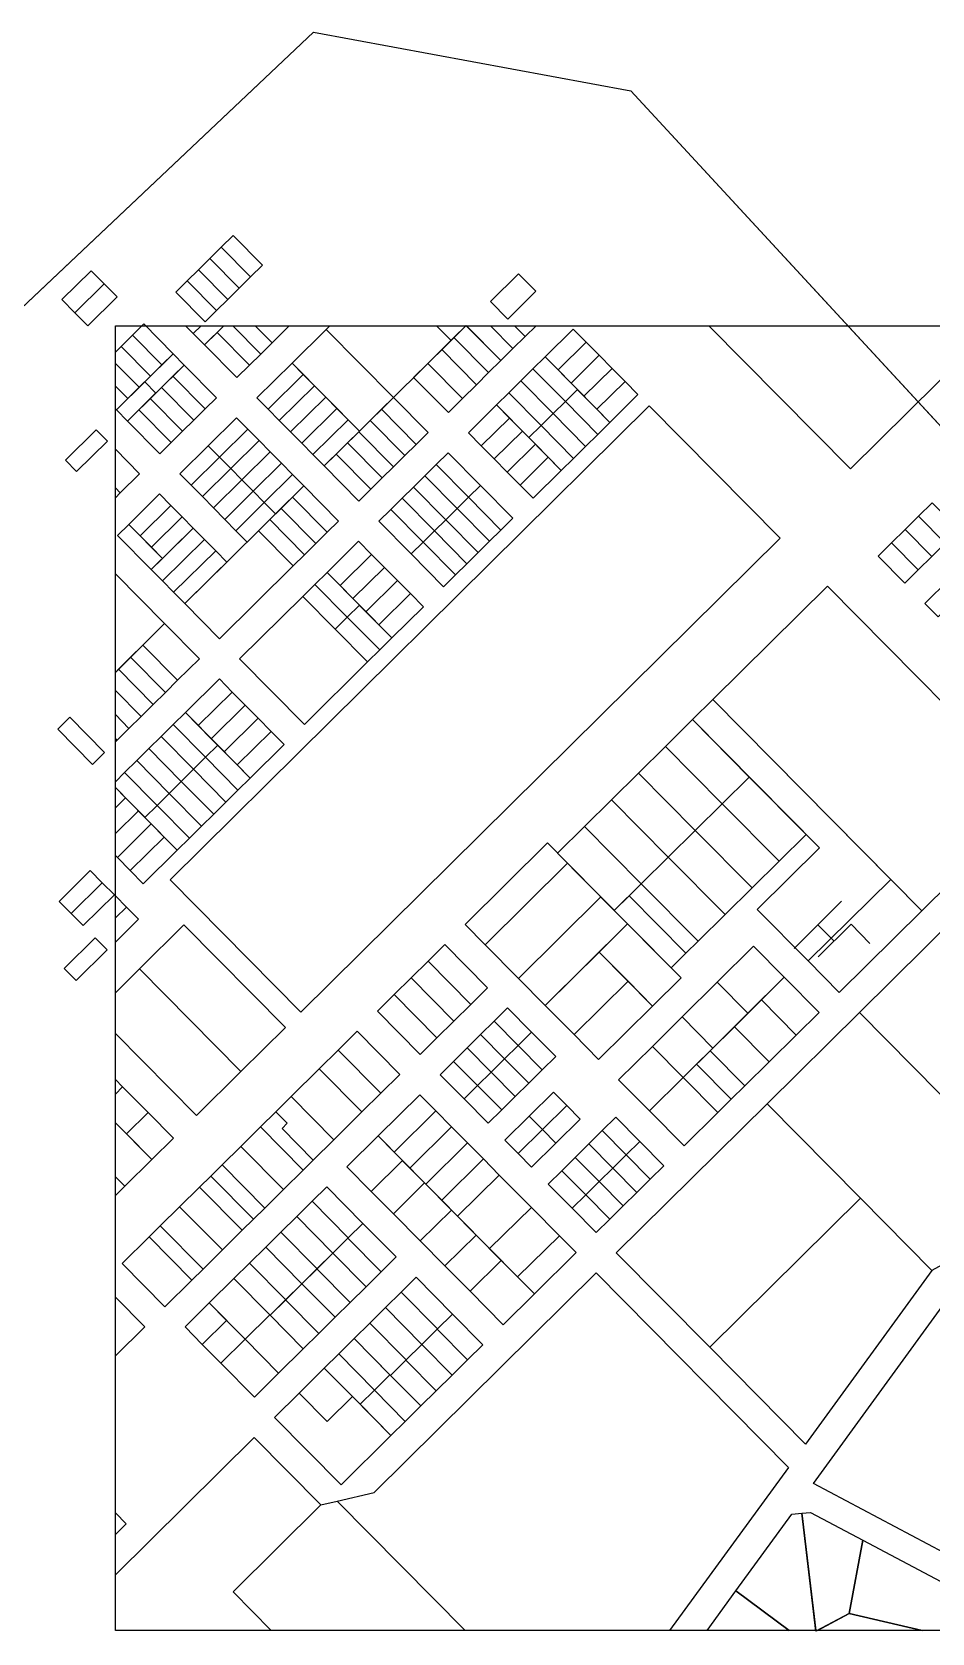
# Model space of a CAD drawing. Header units: metres. Extents: x 5594974 to 5596329, y 6967237 to 6968572.
# Drawn here: x 5595458 to 5595932, y 6967728 to 6968572 of the extents above; entities that cross this region are included whole.
import ezdxf

# ---------------------------------------------------------------- set-up
doc = ezdxf.new("R2010")
doc.units = ezdxf.units.M
doc.header["$XCLIPFRAME"] = 0
doc.layers.add('ZZ_Accesos', color=1, linetype='Continuous')
doc.layers.add('zz_catastro_fontana', color=7, linetype='Continuous')
picture_1 = doc.add_image_def('image1.ecw', size_in_pixel=(30232, 29836))

msp = doc.modelspace()

# ---------------------------------------------------------------- linework, layer by layer
at = {"layer": 'ZZ_Accesos', "flags": 128}
msp.add_lwpolyline([(5595773.1, 6968540.8), (5596243.07, 6968031.89), (5596271.71, 6967904.51), (5595504.08, 6967236.79), (5594973.95, 6967974.43), (5595605.89, 6968571.78)], close=True, dxfattribs=at)
at = {"layer": 'ZZ_Accesos'}
msp.add_lwpolyline([(5595501.56, 6968417.01), (5596284.31, 6968417.01), (5596284.31, 6967729.72), (5595501.56, 6967729.72)], close=True, dxfattribs=at)
at = {"layer": 'ZZ_Accesos', "flags": 128}
for points, elevation in [([(5595884.12, 6968113.85), (5595859.19, 6968088.88)], 50.45), ([(5595871.65, 6968101.36), (5595880.12, 6968092.84)], 50.45), ([(5595871.78, 6968084.57), (5595889.09, 6968101.76)], 50.67), ([(5595899.01, 6968091.66), (5595889.09, 6968101.76)], 50.45)]:
    msp.add_lwpolyline(points, dxfattribs=dict(at, elevation=elevation))
at = {"layer": 'zz_catastro_fontana'}
for points in [[(5595557.35, 6968458.37), (5595563.65, 6968464.6), (5595579.12, 6968448.96), (5595572.82, 6968442.73), (5595557.35, 6968458.37)], [(5595551.38, 6968452.46), (5595557.35, 6968458.37), (5595572.82, 6968442.73), (5595566.84, 6968436.82), (5595551.38, 6968452.46)], [(5595539.43, 6968440.65), (5595545.4, 6968446.56), (5595560.87, 6968430.91), (5595554.9, 6968425.01), (5595539.43, 6968440.65)], [(5595545.4, 6968446.56), (5595551.38, 6968452.46), (5595566.84, 6968436.82), (5595560.87, 6968430.91), (5595545.4, 6968446.56)], [(5595473.44, 6968430.8), (5595488.79, 6968445.98), (5595495.61, 6968439.08), (5595480.26, 6968423.9), (5595473.44, 6968430.8)], [(5595480.26, 6968423.9), (5595495.61, 6968439.08), (5595502.43, 6968432.19), (5595487.08, 6968417.01), (5595480.26, 6968423.9)], [(5595533.46, 6968434.74), (5595539.43, 6968440.65), (5595554.9, 6968425.01), (5595548.93, 6968419.1), (5595533.46, 6968434.74)], [(5595708.25, 6968420.55), (5595699.11, 6968429.79), (5595713.93, 6968444.44), (5595723.07, 6968435.2), (5595708.25, 6968420.55)], [(5595510.52, 6968412.06), (5595516.49, 6968417.97), (5595531.96, 6968402.32), (5595525.99, 6968396.42), (5595510.52, 6968412.06)], [(5595548.53, 6968406.9), (5595555.16, 6968413.45), (5595572.18, 6968396.24), (5595565.55, 6968389.69), (5595548.53, 6968406.9)], [(5595594.67, 6968397.39), (5595612.57, 6968415.1), (5595648.01, 6968379.26), (5595630.11, 6968361.56), (5595594.67, 6968397.39)], [(5595679.91, 6968410.8), (5595686.31, 6968417.13), (5595704.59, 6968398.65), (5595698.19, 6968392.32), (5595679.91, 6968410.8)], [(5595727.94, 6968400.64), (5595742.75, 6968415.29), (5595749.58, 6968408.39), (5595734.76, 6968393.74), (5595727.94, 6968400.64)], [(5595504.55, 6968406.15), (5595510.52, 6968412.06), (5595525.99, 6968396.42), (5595520.02, 6968390.51), (5595504.55, 6968406.15)], [(5595666.1, 6968397.15), (5595673.51, 6968404.48), (5595691.79, 6968385.99), (5595684.38, 6968378.66), (5595666.1, 6968397.15)], [(5595673.51, 6968404.48), (5595679.91, 6968410.8), (5595698.19, 6968392.32), (5595691.79, 6968385.99), (5595673.51, 6968404.48)], [(5595734.76, 6968393.74), (5595749.58, 6968408.39), (5595756.4, 6968401.5), (5595741.58, 6968386.84), (5595734.76, 6968393.74)], [(5595517.03, 6968387.56), (5595531.96, 6968402.32), (5595537.87, 6968396.35), (5595522.94, 6968381.58), (5595517.03, 6968387.56)], [(5595531.9, 6968390.44), (5595537.87, 6968396.35), (5595554.88, 6968379.14), (5595548.91, 6968373.24), (5595531.9, 6968390.44)], [(5595576.1, 6968379.02), (5595594.67, 6968397.39), (5595600.58, 6968391.42), (5595582, 6968373.05), (5595576.1, 6968379.02)], [(5595658.69, 6968389.82), (5595666.1, 6968397.15), (5595684.38, 6968378.66), (5595676.97, 6968371.34), (5595658.69, 6968389.82)], [(5595721.54, 6968394.31), (5595727.94, 6968400.64), (5595744.99, 6968383.39), (5595738.59, 6968377.07), (5595721.54, 6968394.31)], [(5595741.58, 6968386.84), (5595756.4, 6968401.5), (5595763.22, 6968394.6), (5595748.4, 6968379.95), (5595741.58, 6968386.84)], [(5595502.1, 6968372.79), (5595517.03, 6968387.56), (5595522.94, 6968381.58), (5595508, 6968366.82), (5595502.1, 6968372.79)], [(5595525.92, 6968384.54), (5595531.9, 6968390.44), (5595548.91, 6968373.24), (5595542.94, 6968367.33), (5595525.92, 6968384.54)], [(5595582, 6968373.05), (5595600.58, 6968391.42), (5595606.48, 6968385.45), (5595587.91, 6968367.08), (5595582, 6968373.05)], [(5595708.74, 6968381.65), (5595715.14, 6968387.98), (5595732.19, 6968370.74), (5595725.79, 6968364.41), (5595708.74, 6968381.65)], [(5595715.14, 6968387.98), (5595721.54, 6968394.31), (5595738.59, 6968377.07), (5595732.19, 6968370.74), (5595715.14, 6968387.98)], [(5595748.4, 6968379.95), (5595763.22, 6968394.6), (5595770.04, 6968387.7), (5595755.22, 6968373.05), (5595748.4, 6968379.95)], [(5595755.22, 6968373.05), (5595770.04, 6968387.7), (5595776.86, 6968380.81), (5595762.04, 6968366.15), (5595755.22, 6968373.05)], [(5595519.95, 6968378.63), (5595525.92, 6968384.54), (5595542.94, 6968367.33), (5595536.97, 6968361.42), (5595519.95, 6968378.63)], [(5595587.91, 6968367.08), (5595606.48, 6968385.45), (5595612.39, 6968379.47), (5595593.82, 6968361.11), (5595587.91, 6968367.08)], [(5595593.82, 6968361.11), (5595612.39, 6968379.47), (5595618.3, 6968373.5), (5595599.72, 6968355.13), (5595593.82, 6968361.11)], [(5595641.71, 6968373.03), (5595648.01, 6968379.26), (5595666.29, 6968360.77), (5595659.99, 6968354.54), (5595641.71, 6968373.03)], [(5595702.34, 6968375.32), (5595708.74, 6968381.65), (5595725.79, 6968364.41), (5595719.39, 6968358.08), (5595702.34, 6968375.32)], [(5595738.59, 6968377.07), (5595744.99, 6968383.39), (5595762.04, 6968366.15), (5595755.64, 6968359.82), (5595738.59, 6968377.07)], [(5595508, 6968366.82), (5595513.98, 6968372.72), (5595530.99, 6968355.52), (5595525.02, 6968349.61), (5595508, 6968366.82)], [(5595513.98, 6968372.72), (5595519.95, 6968378.63), (5595536.97, 6968361.42), (5595530.99, 6968355.52), (5595513.98, 6968372.72)], [(5595599.3, 6968055.43), (5595530.39, 6968125.11), (5595782.83, 6968374.76), (5595851.74, 6968305.08), (5595599.3, 6968055.43)], [(5595599.72, 6968355.13), (5595618.3, 6968373.5), (5595624.2, 6968367.53), (5595605.63, 6968349.16), (5595599.72, 6968355.13)], [(5595635.75, 6968367.13), (5595641.72, 6968373.04), (5595660, 6968354.55), (5595654.03, 6968348.64), (5595635.75, 6968367.13)], [(5595687.52, 6968360.67), (5595702.34, 6968375.32), (5595709.16, 6968368.43), (5595694.34, 6968353.77), (5595687.52, 6968360.67)], [(5595725.79, 6968364.41), (5595732.19, 6968370.74), (5595749.24, 6968353.49), (5595742.84, 6968347.17), (5595725.79, 6968364.41)], [(5595732.19, 6968370.74), (5595738.59, 6968377.07), (5595755.64, 6968359.82), (5595749.24, 6968353.49), (5595732.19, 6968370.74)], [(5595475.24, 6968346.23), (5595491.43, 6968362.24), (5595497.34, 6968356.27), (5595481.15, 6968340.26), (5595475.24, 6968346.23)], [(5595550.5, 6968353.71), (5595565.43, 6968368.48), (5595571.34, 6968362.5), (5595556.41, 6968347.74), (5595550.5, 6968353.71)], [(5595556.41, 6968347.74), (5595571.34, 6968362.5), (5595577.24, 6968356.53), (5595562.31, 6968341.77), (5595556.41, 6968347.74)], [(5595605.63, 6968349.16), (5595624.2, 6968367.53), (5595630.11, 6968361.56), (5595611.54, 6968343.19), (5595605.63, 6968349.16)], [(5595629.77, 6968361.22), (5595635.75, 6968367.13), (5595654.03, 6968348.64), (5595648.06, 6968342.74), (5595629.77, 6968361.22)], [(5595694.34, 6968353.77), (5595709.16, 6968368.43), (5595715.98, 6968361.53), (5595701.16, 6968346.88), (5595694.34, 6968353.77)], [(5595719.39, 6968358.08), (5595725.79, 6968364.41), (5595742.84, 6968347.17), (5595736.44, 6968340.84), (5595719.39, 6968358.08)], [(5595535.57, 6968338.94), (5595550.5, 6968353.71), (5595556.41, 6968347.74), (5595541.47, 6968332.97), (5595535.57, 6968338.94)], [(5595562.31, 6968341.77), (5595577.24, 6968356.53), (5595583.15, 6968350.56), (5595568.22, 6968335.79), (5595562.31, 6968341.77)], [(5595617.84, 6968349.42), (5595623.81, 6968355.33), (5595642.09, 6968336.84), (5595636.12, 6968330.93), (5595617.84, 6968349.42)], [(5595623.81, 6968355.33), (5595629.78, 6968361.23), (5595648.06, 6968342.74), (5595642.09, 6968336.84), (5595623.81, 6968355.33)], [(5595701.16, 6968346.88), (5595715.98, 6968361.53), (5595722.8, 6968354.63), (5595707.98, 6968339.98), (5595701.16, 6968346.88)], [(5595707.98, 6968339.98), (5595722.8, 6968354.63), (5595729.62, 6968347.74), (5595714.8, 6968333.08), (5595707.98, 6968339.98)], [(5595541.47, 6968332.97), (5595556.41, 6968347.74), (5595562.31, 6968341.77), (5595547.38, 6968327), (5595541.47, 6968332.97)], [(5595568.22, 6968335.79), (5595583.15, 6968350.56), (5595589.06, 6968344.59), (5595574.13, 6968329.82), (5595568.22, 6968335.79)], [(5595611.54, 6968343.19), (5595617.84, 6968349.42), (5595636.12, 6968330.93), (5595629.82, 6968324.7), (5595611.54, 6968343.19)], [(5595670.56, 6968343.89), (5595676.86, 6968350.12), (5595693.91, 6968332.88), (5595687.61, 6968326.65), (5595670.56, 6968343.89)], [(5595714.8, 6968333.08), (5595729.62, 6968347.74), (5595736.44, 6968340.84), (5595721.62, 6968326.18), (5595714.8, 6968333.08)], [(5595547.38, 6968327), (5595562.31, 6968341.77), (5595568.22, 6968335.79), (5595553.29, 6968321.03), (5595547.38, 6968327)], [(5595574.13, 6968329.82), (5595589.06, 6968344.59), (5595594.96, 6968338.61), (5595580.03, 6968323.85), (5595574.13, 6968329.82)], [(5595580.03, 6968323.85), (5595594.96, 6968338.61), (5595600.87, 6968332.64), (5595585.94, 6968317.87), (5595580.03, 6968323.85)], [(5595658.61, 6968332.08), (5595664.58, 6968337.99), (5595681.64, 6968320.74), (5595675.66, 6968314.84), (5595658.61, 6968332.08)], [(5595664.58, 6968337.99), (5595670.56, 6968343.89), (5595687.61, 6968326.65), (5595681.64, 6968320.74), (5595664.58, 6968337.99)], [(5595508.71, 6968312.39), (5595524.9, 6968328.4), (5595530.81, 6968322.42), (5595514.62, 6968306.41), (5595508.71, 6968312.39)], [(5595553.29, 6968321.03), (5595568.22, 6968335.79), (5595574.13, 6968329.82), (5595559.19, 6968315.05), (5595553.29, 6968321.03)], [(5595559.19, 6968315.05), (5595574.13, 6968329.82), (5595580.03, 6968323.85), (5595565.1, 6968309.08), (5595559.19, 6968315.05)], [(5595594.9, 6968326.73), (5595600.87, 6968332.64), (5595619.15, 6968314.15), (5595613.18, 6968308.25), (5595594.9, 6968326.73)], [(5595652.64, 6968326.17), (5595658.61, 6968332.08), (5595675.66, 6968314.84), (5595669.69, 6968308.93), (5595652.64, 6968326.17)], [(5595687.61, 6968326.65), (5595693.91, 6968332.88), (5595710.96, 6968315.64), (5595704.66, 6968309.41), (5595687.61, 6968326.65)], [(5595514.62, 6968306.41), (5595530.81, 6968322.42), (5595536.72, 6968316.45), (5595520.53, 6968300.44), (5595514.62, 6968306.41)], [(5595565.1, 6968309.08), (5595580.03, 6968323.85), (5595585.94, 6968317.87), (5595571.01, 6968303.11), (5595565.1, 6968309.08)], [(5595582.95, 6968314.92), (5595588.93, 6968320.83), (5595607.21, 6968302.34), (5595601.23, 6968296.43), (5595582.95, 6968314.92)], [(5595588.93, 6968320.83), (5595594.9, 6968326.73), (5595613.18, 6968308.25), (5595607.21, 6968302.34), (5595588.93, 6968320.83)], [(5595640.37, 6968314.04), (5595646.67, 6968320.27), (5595663.72, 6968303.02), (5595657.42, 6968296.79), (5595640.37, 6968314.04)], [(5595646.67, 6968320.27), (5595652.64, 6968326.17), (5595669.69, 6968308.93), (5595663.72, 6968303.02), (5595646.67, 6968320.27)], [(5595675.66, 6968314.84), (5595681.64, 6968320.74), (5595698.69, 6968303.5), (5595692.71, 6968297.59), (5595675.66, 6968314.84)], [(5595681.64, 6968320.74), (5595687.61, 6968326.65), (5595704.66, 6968309.41), (5595698.69, 6968303.5), (5595681.64, 6968320.74)], [(5595924.64, 6968316.7), (5595931.75, 6968323.73), (5595945.82, 6968309.51), (5595938.71, 6968302.47), (5595924.64, 6968316.7)], [(5595502.74, 6968306.48), (5595508.71, 6968312.39), (5595526.43, 6968294.47), (5595520.46, 6968288.56), (5595502.74, 6968306.48)], [(5595520.53, 6968300.44), (5595536.72, 6968316.45), (5595542.62, 6968310.48), (5595526.43, 6968294.47), (5595520.53, 6968300.44)], [(5595576.98, 6968309.02), (5595582.95, 6968314.92), (5595601.23, 6968296.43), (5595595.26, 6968290.53), (5595576.98, 6968309.02)], [(5595669.69, 6968308.93), (5595675.66, 6968314.84), (5595692.71, 6968297.59), (5595686.74, 6968291.69), (5595669.69, 6968308.93)], [(5595917.53, 6968309.66), (5595924.64, 6968316.7), (5595938.71, 6968302.47), (5595931.59, 6968295.44), (5595917.53, 6968309.66)], [(5595520.46, 6968288.56), (5595542.62, 6968310.48), (5595548.53, 6968304.51), (5595526.37, 6968282.59), (5595520.46, 6968288.56)], [(5595526.37, 6968282.59), (5595548.53, 6968304.51), (5595554.44, 6968298.53), (5595532.27, 6968276.62), (5595526.37, 6968282.59)], [(5595576.98, 6968309.02), (5595595.26, 6968290.53), (5595556.46, 6968252.16), (5595538.18, 6968270.64), (5595576.98, 6968309.02)], [(5595636.52, 6968296.59), (5595619.92, 6968280.17), (5595613.1, 6968287.07), (5595629.7, 6968303.49), (5595636.52, 6968296.59)], [(5595657.42, 6968296.79), (5595663.72, 6968303.02), (5595680.77, 6968285.78), (5595674.47, 6968279.55), (5595657.42, 6968296.79)], [(5595663.72, 6968303.02), (5595669.69, 6968308.93), (5595686.74, 6968291.69), (5595680.77, 6968285.78), (5595663.72, 6968303.02)], [(5595910.42, 6968302.63), (5595917.53, 6968309.66), (5595931.59, 6968295.44), (5595924.48, 6968288.41), (5595910.42, 6968302.63)], [(5595532.27, 6968276.62), (5595554.44, 6968298.53), (5595560.34, 6968292.56), (5595538.18, 6968270.64), (5595532.27, 6968276.62)], [(5595643.34, 6968289.69), (5595626.74, 6968273.28), (5595619.92, 6968280.17), (5595636.52, 6968296.59), (5595643.34, 6968289.69)], [(5595903.31, 6968295.6), (5595910.42, 6968302.63), (5595924.48, 6968288.41), (5595917.37, 6968281.38), (5595903.31, 6968295.6)], [(5595630.15, 6968269.83), (5595623.75, 6968263.5), (5595606.7, 6968280.74), (5595613.1, 6968287.07), (5595630.15, 6968269.83)], [(5595650.16, 6968282.8), (5595633.56, 6968266.38), (5595626.74, 6968273.28), (5595643.34, 6968289.69), (5595650.16, 6968282.8)], [(5595623.75, 6968263.5), (5595617.35, 6968257.17), (5595600.3, 6968274.41), (5595606.7, 6968280.74), (5595623.75, 6968263.5)], [(5595656.98, 6968275.9), (5595640.38, 6968259.48), (5595633.56, 6968266.38), (5595650.16, 6968282.8), (5595656.98, 6968275.9)], [(5595876.71, 6968279.84), (5595986.75, 6968168.56), (5595926.31, 6968108.79), (5595816.27, 6968220.07), (5595876.71, 6968279.84)], [(5595927.92, 6968270.71), (5595940.72, 6968283.37), (5595947.75, 6968276.26), (5595934.95, 6968263.6), (5595927.92, 6968270.71)], [(5595600.3, 6968274.41), (5595634.4, 6968239.93), (5595601.11, 6968207.01), (5595567.01, 6968241.49), (5595600.3, 6968274.41)], [(5595647.2, 6968252.58), (5595640.8, 6968246.26), (5595623.75, 6968263.5), (5595630.15, 6968269.83), (5595647.2, 6968252.58)], [(5595663.8, 6968269), (5595647.2, 6968252.58), (5595640.38, 6968259.48), (5595656.98, 6968275.9), (5595663.8, 6968269)], [(5595640.8, 6968246.26), (5595634.4, 6968239.93), (5595617.35, 6968257.17), (5595623.75, 6968263.5), (5595640.8, 6968246.26)], [(5595534.3, 6968230.24), (5595516.02, 6968248.73), (5595527.51, 6968260.1), (5595545.8, 6968241.61), (5595534.3, 6968230.24)], [(5595509.62, 6968242.4), (5595516.02, 6968248.73), (5595534.3, 6968230.24), (5595527.9, 6968223.91), (5595509.62, 6968242.4)], [(5595503.22, 6968236.07), (5595509.62, 6968242.4), (5595527.9, 6968223.91), (5595521.5, 6968217.58), (5595503.22, 6968236.07)], [(5595538.45, 6968213.25), (5595556.34, 6968230.94), (5595563.16, 6968224.05), (5595545.27, 6968206.36), (5595538.45, 6968213.25)], [(5595545.27, 6968206.36), (5595563.16, 6968224.05), (5595569.98, 6968217.15), (5595552.09, 6968199.46), (5595545.27, 6968206.36)], [(5595866.54, 6968082.38), (5595839.65, 6968109.58), (5595872.4, 6968141.97), (5595805.6, 6968209.52), (5595816.27, 6968220.07), (5595909.96, 6968125.32), (5595866.54, 6968082.38)], [(5595471.22, 6968204.43), (5595477.62, 6968210.76), (5595495.9, 6968192.27), (5595489.5, 6968185.94), (5595471.22, 6968204.43)], [(5595532.05, 6968206.92), (5595538.45, 6968213.25), (5595555.5, 6968196), (5595549.1, 6968189.67), (5595532.05, 6968206.92)], [(5595552.09, 6968199.46), (5595569.98, 6968217.15), (5595576.8, 6968210.25), (5595558.91, 6968192.56), (5595552.09, 6968199.46)], [(5595558.91, 6968192.56), (5595576.8, 6968210.25), (5595583.63, 6968203.36), (5595565.74, 6968185.66), (5595558.91, 6968192.56)], [(5595525.65, 6968200.59), (5595532.05, 6968206.92), (5595549.1, 6968189.67), (5595542.7, 6968183.35), (5595525.65, 6968200.59)], [(5595565.74, 6968185.66), (5595583.63, 6968203.36), (5595590.45, 6968196.46), (5595572.56, 6968178.77), (5595565.74, 6968185.66)], [(5595805.6, 6968209.52), (5595835.49, 6968179.3), (5595821.27, 6968165.24), (5595791.38, 6968195.46), (5595805.6, 6968209.52)], [(5595512.85, 6968187.93), (5595519.25, 6968194.26), (5595536.3, 6968177.02), (5595529.9, 6968170.69), (5595512.85, 6968187.93)], [(5595519.25, 6968194.26), (5595525.65, 6968200.59), (5595542.7, 6968183.35), (5595536.3, 6968177.02), (5595519.25, 6968194.26)], [(5595549.1, 6968189.67), (5595555.5, 6968196), (5595572.55, 6968178.76), (5595566.15, 6968172.43), (5595549.1, 6968189.67)], [(5595791.38, 6968195.46), (5595821.27, 6968165.24), (5595807.05, 6968151.18), (5595777.16, 6968181.4), (5595791.38, 6968195.46)], [(5595506.45, 6968181.6), (5595512.85, 6968187.93), (5595529.9, 6968170.69), (5595523.5, 6968164.36), (5595506.45, 6968181.6)], [(5595542.7, 6968183.35), (5595549.1, 6968189.67), (5595566.15, 6968172.43), (5595559.75, 6968166.1), (5595542.7, 6968183.35)], [(5595529.9, 6968170.69), (5595536.3, 6968177.02), (5595553.35, 6968159.78), (5595546.95, 6968153.45), (5595529.9, 6968170.69)], [(5595536.3, 6968177.02), (5595542.7, 6968183.35), (5595559.75, 6968166.1), (5595553.35, 6968159.78), (5595536.3, 6968177.02)], [(5595777.16, 6968181.4), (5595807.05, 6968151.18), (5595792.82, 6968137.11), (5595762.94, 6968167.33), (5595777.16, 6968181.4)], [(5595835.49, 6968179.3), (5595865.37, 6968149.08), (5595851.15, 6968135.02), (5595821.27, 6968165.24), (5595835.49, 6968179.3)], [(5595523.5, 6968164.36), (5595529.9, 6968170.69), (5595546.95, 6968153.45), (5595540.55, 6968147.12), (5595523.5, 6968164.36)], [(5595517.1, 6968158.03), (5595523.5, 6968164.36), (5595540.55, 6968147.12), (5595534.15, 6968140.79), (5595517.1, 6968158.03)], [(5595762.94, 6968167.33), (5595792.82, 6968137.11), (5595778.6, 6968123.05), (5595748.72, 6968153.27), (5595762.94, 6968167.33)], [(5595821.27, 6968165.24), (5595851.15, 6968135.02), (5595836.93, 6968120.96), (5595807.05, 6968151.18), (5595821.27, 6968165.24)], [(5595502.62, 6968136.89), (5595520.51, 6968154.58), (5595527.33, 6968147.69), (5595509.44, 6968130), (5595502.62, 6968136.89)], [(5595748.72, 6968153.27), (5595778.6, 6968123.05), (5595764.38, 6968108.99), (5595734.5, 6968139.21), (5595748.72, 6968153.27)], [(5595807.05, 6968151.18), (5595836.93, 6968120.96), (5595822.71, 6968106.9), (5595792.82, 6968137.11), (5595807.05, 6968151.18)], [(5596053.55, 6968101.01), (5595949.69, 6967998.3), (5595893.49, 6968055.24), (5595997.3, 6968157.9), (5596053.55, 6968101.01)], [(5595509.44, 6968130), (5595527.33, 6968147.69), (5595534.15, 6968140.79), (5595516.26, 6968123.1), (5595509.44, 6968130)], [(5595729.23, 6968144.54), (5595739.77, 6968133.87), (5595696.35, 6968090.93), (5595685.8, 6968101.6), (5595729.23, 6968144.54)], [(5595792.82, 6968137.11), (5595822.71, 6968106.9), (5595808.49, 6968092.83), (5595778.6, 6968123.05), (5595792.82, 6968137.11)], [(5595472.02, 6968113.8), (5595488.37, 6968129.97), (5595494.7, 6968123.57), (5595478.35, 6968107.4), (5595472.02, 6968113.8)], [(5595739.77, 6968133.87), (5595757.35, 6968116.1), (5595713.93, 6968073.16), (5595696.35, 6968090.93), (5595739.77, 6968133.87)], [(5595478.35, 6968107.4), (5595494.7, 6968123.57), (5595501.03, 6968117.17), (5595484.67, 6968101), (5595478.35, 6968107.4)], [(5595778.6, 6968123.05), (5595808.49, 6968092.83), (5595802.02, 6968086.43), (5595772.13, 6968116.65), (5595778.6, 6968123.05)], [(5595909.96, 6968125.32), (5595926.31, 6968108.79), (5595882.89, 6968065.85), (5595866.54, 6968082.38), (5595909.96, 6968125.32)], [(5595727.99, 6968058.94), (5595713.93, 6968073.16), (5595757.35, 6968116.1), (5595771.41, 6968101.88), (5595727.99, 6968058.94)], [(5595772.13, 6968116.65), (5595802.02, 6968086.43), (5595794.27, 6968078.77), (5595764.38, 6968108.99), (5595772.13, 6968116.65)], [(5595591.15, 6968047.37), (5595567.69, 6968024.17), (5595514.25, 6968078.21), (5595537.71, 6968101.41), (5595591.15, 6968047.37)], [(5595784.56, 6968058.62), (5595756.43, 6968087.06), (5595771.41, 6968101.88), (5595799.54, 6968073.44), (5595784.56, 6968058.62)], [(5595474.65, 6968078.43), (5595491, 6968094.6), (5595497.33, 6968088.2), (5595480.98, 6968072.03), (5595474.65, 6968078.43)], [(5595675.14, 6968091.05), (5595697.64, 6968068.3), (5595688.75, 6968059.51), (5595666.25, 6968082.26), (5595675.14, 6968091.05)], [(5595756.43, 6968087.06), (5595771.62, 6968071.7), (5595743.18, 6968043.58), (5595727.99, 6968058.94), (5595756.43, 6968087.06)], [(5595837.77, 6968090.14), (5595853.94, 6968073.79), (5595834.74, 6968054.81), (5595818.57, 6968071.16), (5595837.77, 6968090.14)], [(5595666.25, 6968082.26), (5595688.75, 6968059.51), (5595679.86, 6968050.72), (5595657.36, 6968073.47), (5595666.25, 6968082.26)], [(5595657.36, 6968073.47), (5595679.86, 6968050.72), (5595670.97, 6968041.93), (5595648.47, 6968064.68), (5595657.36, 6968073.47)], [(5595771.62, 6968071.7), (5595784.56, 6968058.62), (5595756.12, 6968030.49), (5595743.18, 6968043.58), (5595771.62, 6968071.7)], [(5595818.57, 6968071.16), (5595834.74, 6968054.81), (5595816.26, 6968036.52), (5595800.08, 6968052.88), (5595818.57, 6968071.16)], [(5595860.14, 6968043.35), (5595841.85, 6968061.84), (5595853.94, 6968073.79), (5595872.22, 6968055.3), (5595860.14, 6968043.35)], [(5595648.47, 6968064.68), (5595670.97, 6968041.93), (5595662.09, 6968033.14), (5595639.59, 6968055.89), (5595648.47, 6968064.68)], [(5595845.92, 6968029.29), (5595827.63, 6968047.77), (5595841.85, 6968061.84), (5595860.14, 6968043.35), (5595845.92, 6968029.29)], [(5595701.07, 6968050.6), (5595713.73, 6968037.8), (5595706.62, 6968030.77), (5595693.96, 6968043.57), (5595701.07, 6968050.6)], [(5595708.19, 6968057.63), (5595720.84, 6968044.83), (5595713.73, 6968037.8), (5595701.07, 6968050.6), (5595708.19, 6968057.63)], [(5595800.08, 6968052.88), (5595816.26, 6968036.52), (5595800.61, 6968021.05), (5595784.44, 6968037.41), (5595800.08, 6968052.88)], [(5595893.49, 6968055.24), (5595949.69, 6967998.3), (5595994.05, 6967953.44), (5595931.68, 6967919.39), (5595894.1, 6967957.39), (5595844.88, 6968007.17), (5595893.49, 6968055.24)], [(5595618.94, 6968035.47), (5595628.92, 6968045.35), (5595651.42, 6968022.59), (5595641.44, 6968012.72), (5595618.94, 6968035.47)], [(5595693.96, 6968043.57), (5595706.62, 6968030.77), (5595699.51, 6968023.74), (5595686.85, 6968036.54), (5595693.96, 6968043.57)], [(5595720.84, 6968044.83), (5595733.5, 6968032.03), (5595726.39, 6968025), (5595713.73, 6968037.8), (5595720.84, 6968044.83)], [(5595833.12, 6968016.63), (5595814.83, 6968035.12), (5595827.63, 6968047.77), (5595845.92, 6968029.29), (5595833.12, 6968016.63)], [(5595608.95, 6968025.59), (5595618.94, 6968035.47), (5595641.44, 6968012.72), (5595631.45, 6968002.84), (5595608.95, 6968025.59)], [(5595686.85, 6968036.54), (5595699.51, 6968023.74), (5595692.4, 6968016.71), (5595679.74, 6968029.51), (5595686.85, 6968036.54)], [(5595713.73, 6968037.8), (5595726.39, 6968025), (5595719.28, 6968017.97), (5595706.62, 6968030.77), (5595713.73, 6968037.8)], [(5595784.44, 6968037.41), (5595800.61, 6968021.05), (5595782.84, 6968003.48), (5595766.67, 6968019.83), (5595784.44, 6968037.41)], [(5595814.83, 6968035.12), (5595833.12, 6968016.63), (5595826.01, 6968009.6), (5595807.72, 6968028.09), (5595814.83, 6968035.12)], [(5595594.11, 6968010.93), (5595608.95, 6968025.59), (5595631.45, 6968002.84), (5595616.62, 6967988.17), (5595594.11, 6968010.93)], [(5595679.74, 6968029.51), (5595692.4, 6968016.71), (5595685.29, 6968009.68), (5595672.63, 6968022.47), (5595679.74, 6968029.51)], [(5595706.62, 6968030.77), (5595719.28, 6968017.97), (5595712.17, 6968010.94), (5595699.51, 6968023.74), (5595706.62, 6968030.77)], [(5595807.72, 6968028.09), (5595826.01, 6968009.6), (5595818.9, 6968002.57), (5595800.61, 6968021.05), (5595807.72, 6968028.09)], [(5595692.4, 6968016.71), (5595705.06, 6968003.91), (5595697.95, 6967996.88), (5595685.29, 6968009.68), (5595692.4, 6968016.71)], [(5595699.51, 6968023.74), (5595712.17, 6968010.94), (5595705.06, 6968003.91), (5595692.4, 6968016.71), (5595699.51, 6968023.74)], [(5595801.12, 6967984.99), (5595782.84, 6968003.48), (5595800.61, 6968021.05), (5595818.9, 6968002.57), (5595801.12, 6967984.99)], [(5595605.81, 6967977.49), (5595589.35, 6967994.12), (5595592.13, 6967996.87), (5595586.08, 6968002.98), (5595594.11, 6968010.93), (5595616.62, 6967988.17), (5595605.81, 6967977.49)], [(5595661.97, 6968011.93), (5595670.34, 6968003.47), (5595648.36, 6967981.74), (5595640, 6967990.2), (5595661.97, 6968011.93)], [(5595732.33, 6968013.3), (5595739.37, 6968006.19), (5595726.57, 6967993.54), (5595719.54, 6968000.65), (5595732.33, 6968013.3)], [(5595507.4, 6967991.27), (5595518.77, 6968002.52), (5595532.13, 6967989.01), (5595520.76, 6967977.76), (5595507.4, 6967991.27)], [(5595600.48, 6967972.21), (5595577.97, 6967994.96), (5595586.08, 6968002.98), (5595592.13, 6967996.87), (5595589.35, 6967994.12), (5595605.81, 6967977.49), (5595600.48, 6967972.21)], [(5595670.34, 6968003.47), (5595678.7, 6967995), (5595656.73, 6967973.28), (5595648.36, 6967981.74), (5595670.34, 6968003.47)], [(5595719.54, 6968000.65), (5595726.57, 6967993.54), (5595713.77, 6967980.88), (5595706.74, 6967987.99), (5595719.54, 6968000.65)], [(5595739.37, 6968006.19), (5595746.4, 6967999.08), (5595733.6, 6967986.43), (5595726.57, 6967993.54), (5595739.37, 6968006.19)], [(5595765.14, 6968000.04), (5595777.8, 6967987.24), (5595770.69, 6967980.21), (5595758.03, 6967993.01), (5595765.14, 6968000.04)], [(5595894.1, 6967957.39), (5595814.67, 6967878.85), (5595765.45, 6967928.62), (5595844.88, 6968007.17), (5595894.1, 6967957.39)], [(5595567.59, 6967984.7), (5595577.97, 6967994.96), (5595600.48, 6967972.21), (5595590.09, 6967961.95), (5595567.59, 6967984.7)], [(5595678.7, 6967995), (5595687.07, 6967986.54), (5595665.1, 6967964.82), (5595656.73, 6967973.28), (5595678.7, 6967995)], [(5595726.57, 6967993.54), (5595733.6, 6967986.43), (5595720.8, 6967973.77), (5595713.77, 6967980.88), (5595726.57, 6967993.54)], [(5595758.03, 6967993.01), (5595770.69, 6967980.21), (5595763.58, 6967973.18), (5595750.92, 6967985.98), (5595758.03, 6967993.01)], [(5595557.75, 6967974.96), (5595567.59, 6967984.7), (5595590.09, 6967961.95), (5595580.25, 6967952.21), (5595557.75, 6967974.96)], [(5595652.79, 6967977.26), (5595636.37, 6967961.02), (5595623.57, 6967973.96), (5595640, 6967990.2), (5595652.79, 6967977.26)], [(5595687.07, 6967986.54), (5595695.44, 6967978.08), (5595673.47, 6967956.35), (5595665.1, 6967964.82), (5595687.07, 6967986.54)], [(5595750.92, 6967985.98), (5595763.58, 6967973.18), (5595756.47, 6967966.15), (5595743.81, 6967978.94), (5595750.92, 6967985.98)], [(5595777.8, 6967987.24), (5595790.45, 6967974.44), (5595783.34, 6967967.41), (5595770.69, 6967980.21), (5595777.8, 6967987.24)], [(5595551.81, 6967969.09), (5595557.75, 6967974.96), (5595580.25, 6967952.21), (5595574.31, 6967946.34), (5595551.81, 6967969.09)], [(5595664.47, 6967965.46), (5595648.04, 6967949.21), (5595636.37, 6967961.02), (5595652.79, 6967977.26), (5595664.47, 6967965.46)], [(5595695.44, 6967978.08), (5595703.81, 6967969.62), (5595681.83, 6967947.89), (5595673.47, 6967956.35), (5595695.44, 6967978.08)], [(5595743.81, 6967978.94), (5595756.47, 6967966.15), (5595749.36, 6967959.11), (5595736.7, 6967971.91), (5595743.81, 6967978.94)], [(5595770.69, 6967980.21), (5595783.34, 6967967.41), (5595776.23, 6967960.38), (5595763.58, 6967973.18), (5595770.69, 6967980.21)], [(5595545.94, 6967963.29), (5595551.81, 6967969.09), (5595574.31, 6967946.34), (5595568.44, 6967940.53), (5595545.94, 6967963.29)], [(5595703.81, 6967969.62), (5595720.68, 6967952.56), (5595698.71, 6967930.83), (5595681.83, 6967947.89), (5595703.81, 6967969.62)], [(5595736.7, 6967971.91), (5595749.36, 6967959.11), (5595742.25, 6967952.08), (5595729.59, 6967964.88), (5595736.7, 6967971.91)], [(5595756.47, 6967966.15), (5595769.12, 6967953.35), (5595762.01, 6967946.31), (5595749.36, 6967959.11), (5595756.47, 6967966.15)], [(5595763.58, 6967973.18), (5595776.23, 6967960.38), (5595769.12, 6967953.35), (5595756.47, 6967966.15), (5595763.58, 6967973.18)], [(5595535.42, 6967952.88), (5595545.94, 6967963.29), (5595568.44, 6967940.53), (5595557.92, 6967930.13), (5595535.42, 6967952.88)], [(5595605.23, 6967955.82), (5595612.91, 6967963.41), (5595631.96, 6967944.14), (5595624.28, 6967936.55), (5595605.23, 6967955.82)], [(5595678.6, 6967951.16), (5595662.18, 6967934.92), (5595648.04, 6967949.21), (5595664.47, 6967965.46), (5595678.6, 6967951.16)], [(5595749.36, 6967959.11), (5595762.01, 6967946.31), (5595754.9, 6967939.28), (5595742.25, 6967952.08), (5595749.36, 6967959.11)], [(5595931.68, 6967919.39), (5595865.04, 6967827.91), (5595814.67, 6967878.85), (5595894.1, 6967957.39), (5595931.68, 6967919.39)], [(5595525.25, 6967942.83), (5595535.42, 6967952.88), (5595557.92, 6967930.13), (5595547.75, 6967920.07), (5595525.25, 6967942.83)], [(5595605.23, 6967955.82), (5595624.28, 6967936.55), (5595616.14, 6967928.49), (5595597.09, 6967947.76), (5595605.23, 6967955.82)], [(5595675.18, 6967921.77), (5595662.18, 6967934.92), (5595678.6, 6967951.16), (5595691.61, 6967938.01), (5595675.18, 6967921.77)], [(5595720.68, 6967952.56), (5595735.45, 6967937.62), (5595713.48, 6967915.9), (5595698.71, 6967930.83), (5595720.68, 6967952.56)], [(5595519.42, 6967937.06), (5595525.25, 6967942.83), (5595547.75, 6967920.07), (5595541.92, 6967914.31), (5595519.42, 6967937.06)], [(5595597.09, 6967947.76), (5595616.14, 6967928.49), (5595607.82, 6967920.27), (5595588.77, 6967939.54), (5595597.09, 6967947.76)], [(5595631.96, 6967944.14), (5595649.47, 6967926.44), (5595641.54, 6967918.6), (5595624.03, 6967936.3), (5595631.96, 6967944.14)], [(5595505.2, 6967923), (5595519.42, 6967937.06), (5595541.92, 6967914.31), (5595527.7, 6967900.24), (5595505.2, 6967923)], [(5595588.77, 6967939.54), (5595607.82, 6967920.27), (5595599.82, 6967912.36), (5595580.77, 6967931.63), (5595588.77, 6967939.54)], [(5595624.03, 6967936.3), (5595641.54, 6967918.6), (5595633.65, 6967910.79), (5595616.14, 6967928.49), (5595624.03, 6967936.3)], [(5595704.83, 6967924.64), (5595688.4, 6967908.4), (5595675.18, 6967921.77), (5595691.61, 6967938.01), (5595704.83, 6967924.64)], [(5595735.45, 6967937.62), (5595744.24, 6967928.74), (5595722.27, 6967907.01), (5595713.48, 6967915.9), (5595735.45, 6967937.62)], [(5595580.77, 6967931.63), (5595599.82, 6967912.36), (5595591.29, 6967903.92), (5595572.24, 6967923.19), (5595580.77, 6967931.63)], [(5595616.14, 6967928.49), (5595633.65, 6967910.79), (5595625.19, 6967902.42), (5595607.68, 6967920.13), (5595616.14, 6967928.49)], [(5595704.83, 6967924.64), (5595722.27, 6967907.01), (5595705.84, 6967890.77), (5595688.4, 6967908.4), (5595704.83, 6967924.64)], [(5595551.01, 6967902.2), (5595563.99, 6967915.03), (5595582.87, 6967895.94), (5595569.89, 6967883.11), (5595551.01, 6967902.2)], [(5595572.24, 6967923.19), (5595591.29, 6967903.92), (5595583.04, 6967895.76), (5595563.99, 6967915.03), (5595572.24, 6967923.19)], [(5595607.68, 6967920.13), (5595625.19, 6967902.42), (5595617.33, 6967894.65), (5595599.82, 6967912.36), (5595607.68, 6967920.13)], [(5595660.02, 6967915.77), (5595679.21, 6967896.36), (5595671.32, 6967888.55), (5595652.13, 6967907.96), (5595660.02, 6967915.77)], [(5595599.82, 6967912.36), (5595617.33, 6967894.65), (5595608.73, 6967886.14), (5595591.22, 6967903.85), (5595599.82, 6967912.36)], [(5595652.13, 6967907.96), (5595671.32, 6967888.55), (5595663.07, 6967880.4), (5595643.88, 6967899.81), (5595652.13, 6967907.96)], [(5595551.01, 6967902.2), (5595560.11, 6967893), (5595547.35, 6967880.38), (5595538.25, 6967889.58), (5595551.01, 6967902.2)], [(5595591.22, 6967903.85), (5595608.73, 6967886.14), (5595600.55, 6967878.06), (5595583.04, 6967895.76), (5595591.22, 6967903.85)], [(5595643.88, 6967899.81), (5595663.07, 6967880.4), (5595654.79, 6967872.21), (5595635.59, 6967891.62), (5595643.88, 6967899.81)], [(5595869.23, 6967807.19), (5595939.89, 6967904.18), (5595960.01, 6967889.52), (5595994.53, 6967793.72), (5595972.59, 6967752.38), (5595869.23, 6967807.19)], [(5595560.11, 6967893), (5595569.89, 6967883.11), (5595557.13, 6967870.49), (5595547.35, 6967880.38), (5595560.11, 6967893)], [(5595600.55, 6967878.06), (5595587.58, 6967865.23), (5595569.89, 6967883.11), (5595582.87, 6967895.94), (5595600.55, 6967878.06)], [(5595635.59, 6967891.62), (5595654.79, 6967872.21), (5595646.58, 6967864.08), (5595627.38, 6967883.49), (5595635.59, 6967891.62)], [(5595679.21, 6967896.36), (5595695.18, 6967880.22), (5595687.07, 6967872.2), (5595671.11, 6967888.34), (5595679.21, 6967896.36)], [(5595557.13, 6967870.49), (5595569.89, 6967883.11), (5595587.58, 6967865.23), (5595574.81, 6967852.6), (5595557.13, 6967870.49)], [(5595627.38, 6967883.49), (5595646.23, 6967864.44), (5595638.05, 6967856.35), (5595619.2, 6967875.41), (5595627.38, 6967883.49)], [(5595671.11, 6967888.34), (5595687.07, 6967872.2), (5595679.04, 6967864.26), (5595663.07, 6967880.4), (5595671.11, 6967888.34)], [(5595619.2, 6967875.41), (5595638.05, 6967856.35), (5595630.44, 6967848.83), (5595611.6, 6967867.88), (5595619.2, 6967875.41)], [(5595663.07, 6967880.4), (5595679.04, 6967864.26), (5595670.61, 6967855.92), (5595654.65, 6967872.06), (5595663.07, 6967880.4)], [(5595611.6, 6967867.88), (5595626.43, 6967852.88), (5595613.14, 6967839.73), (5595598.3, 6967854.74), (5595611.6, 6967867.88)], [(5595662.54, 6967847.94), (5595654.29, 6967839.79), (5595637.98, 6967856.28), (5595646.23, 6967864.44), (5595662.54, 6967847.94)], [(5595654.65, 6967872.06), (5595670.61, 6967855.92), (5595662.54, 6967847.94), (5595646.58, 6967864.08), (5595654.65, 6967872.06)], [(5595654.29, 6967839.79), (5595646.75, 6967832.33), (5595630.44, 6967848.83), (5595637.98, 6967856.28), (5595654.29, 6967839.79)], [(5595646.75, 6967832.33), (5595620.52, 6967806.39), (5595585.36, 6967841.94), (5595598.3, 6967854.74), (5595613.14, 6967839.73), (5595626.43, 6967852.88), (5595646.75, 6967832.33)], [(5595895.29, 6967777.22), (5595888.06, 6967738.62), (5595870.59, 6967729.3), (5595863.21, 6967791.42), (5595867.73, 6967791.84), (5595895.29, 6967777.22)]]:
    msp.add_lwpolyline(points, close=True, dxfattribs=at)
for points in [[(5595546.81, 6968417.01), (5595542.63, 6968412.87), (5595538.54, 6968417.01)], [(5595558.75, 6968417.01), (5595548.53, 6968406.9), (5595542.63, 6968412.87), (5595546.81, 6968417.01)], [(5595563.46, 6968417.01), (5595578.15, 6968402.15), (5595572.18, 6968396.24), (5595555.16, 6968413.45), (5595558.75, 6968417.01)], [(5595575.27, 6968417.01), (5595584.12, 6968408.06), (5595578.15, 6968402.15), (5595563.46, 6968417.01)], [(5595593.17, 6968417.01), (5595584.12, 6968408.06), (5595575.27, 6968417.01)], [(5595670.74, 6968417.01), (5595678.37, 6968409.29), (5595648.03, 6968379.27), (5595612.57, 6968415.1), (5595614.5, 6968417.01)], [(5595686.18, 6968417.01), (5595678.37, 6968409.29), (5595670.74, 6968417.01)], [(5595699.09, 6968417.01), (5595710.99, 6968404.97), (5595704.59, 6968398.65), (5595686.43, 6968417.01)], [(5595711.75, 6968417.01), (5595717.39, 6968411.3), (5595710.99, 6968404.97), (5595699.09, 6968417.01)], [(5595723.16, 6968417.01), (5595717.39, 6968411.3), (5595711.75, 6968417.01)], [(5595964.92, 6968417.01), (5595888.72, 6968341.64), (5595814.19, 6968417.01)], [(5595501.56, 6968403.2), (5595504.55, 6968406.15), (5595520.02, 6968390.51), (5595514.04, 6968384.6), (5595501.56, 6968397.23)], [(5595501.56, 6968397.23), (5595514.04, 6968384.6), (5595508.07, 6968378.7), (5595501.56, 6968385.28)], [(5595501.56, 6968385.28), (5595508.07, 6968378.7), (5595502.1, 6968372.79), (5595501.56, 6968373.33)], [(5595501.56, 6968352), (5595514.36, 6968339.06), (5595504.14, 6968328.96), (5595501.56, 6968331.57)], [(5595501.56, 6968331.57), (5595504.14, 6968328.96), (5595501.56, 6968326.41)], [(5595501.56, 6968286.34), (5595527.51, 6968260.1), (5595501.56, 6968234.43)], [(5595501.56, 6968234.43), (5595503.22, 6968236.07), (5595521.5, 6968217.58), (5595515.1, 6968211.25), (5595501.56, 6968224.95)], [(5595501.56, 6968224.95), (5595515.1, 6968211.25), (5595508.7, 6968204.93), (5595501.56, 6968212.15)], [(5595501.56, 6968212.15), (5595508.7, 6968204.93), (5595502.3, 6968198.6), (5595501.56, 6968199.35)], [(5595501.56, 6968199.35), (5595502.3, 6968198.6), (5595501.56, 6968197.86)], [(5595501.56, 6968176.77), (5595506.45, 6968181.6), (5595523.5, 6968164.36), (5595517.1, 6968158.03), (5595501.56, 6968173.75)], [(5595501.56, 6968173.75), (5595506.87, 6968168.38), (5595501.56, 6968163.13)], [(5595501.56, 6968163.13), (5595506.87, 6968168.38), (5595513.69, 6968161.48), (5595501.56, 6968149.48)], [(5595501.56, 6968149.48), (5595513.69, 6968161.48), (5595520.51, 6968154.58), (5595502.62, 6968136.89), (5595501.56, 6968137.97)], [(5595501.56, 6968116.63), (5595507.36, 6968110.77), (5595501.56, 6968105.04)], [(5595501.56, 6968105.04), (5595507.36, 6968110.77), (5595513.68, 6968104.37), (5595501.56, 6968092.38)], [(5595501.56, 6968065.66), (5595514.25, 6968078.21), (5595567.69, 6968024.17), (5595544.22, 6968000.97), (5595501.56, 6968044.1)], [(5595501.56, 6968019.93), (5595505.41, 6968016.03), (5595501.56, 6968012.22)], [(5595501.56, 6968012.22), (5595505.41, 6968016.03), (5595518.77, 6968002.52), (5595507.4, 6967991.27), (5595501.56, 6967997.17)], [(5595501.56, 6967997.17), (5595520.76, 6967977.76), (5595506.54, 6967963.7), (5595501.56, 6967968.73)], [(5595501.56, 6967968.73), (5595506.54, 6967963.7), (5595501.56, 6967958.78)], [(5595685.77, 6967729.72), (5595618.42, 6967797.83), (5595637.82, 6967802.4), (5595754.78, 6967918.07), (5595856.1, 6967815.62), (5595793.51, 6967729.72)], [(5595501.56, 6967905.34), (5595517.04, 6967889.7), (5595501.56, 6967874.39)], [(5595501.56, 6967759.07), (5595574.69, 6967831.39), (5595609.83, 6967795.83), (5595563.55, 6967750.06), (5595583.67, 6967729.72)], [(5595583.67, 6967729.72), (5595563.55, 6967750.06), (5595609.83, 6967795.83), (5595609.85, 6967795.84), (5595618.42, 6967797.83), (5595685.77, 6967729.72)], [(5595501.56, 6967791.57), (5595507.26, 6967785.8), (5595501.56, 6967780.16)], [(5595856.43, 6967729.72), (5595828.46, 6967750.57), (5595857.86, 6967790.91), (5595863.21, 6967791.42), (5595870.54, 6967729.72)], [(5595926.48, 6967729.72), (5595888.06, 6967738.62), (5595895.29, 6967777.22), (5595971.54, 6967736.79), (5595974.49, 6967729.72)], [(5595813.27, 6967729.72), (5595828.46, 6967750.57), (5595856.43, 6967729.72)], [(5595871.36, 6967729.72), (5595888.06, 6967738.62), (5595926.48, 6967729.72)]]:
    msp.add_lwpolyline(points, dxfattribs=at)

# ---------------------------------------------------------------- pictures from other files: only their frames are drawn
at = {"layer": 'ZZ_Accesos'}
image = msp.add_image(picture_1, insert=(5594785.35, 6967133.86), size_in_units=(1511.6, 1491.8), dxfattribs=at)
image.set_boundary_path([(19754.47, 1696.76), (29153.87, 11874.9), (29726.72, 14422.6), (14374.1, 27776.9), (3771.63, 13024.07), (16410.37, 1077.13), (19754.47, 1696.76)])

doc.saveas('drawing.dxf')
